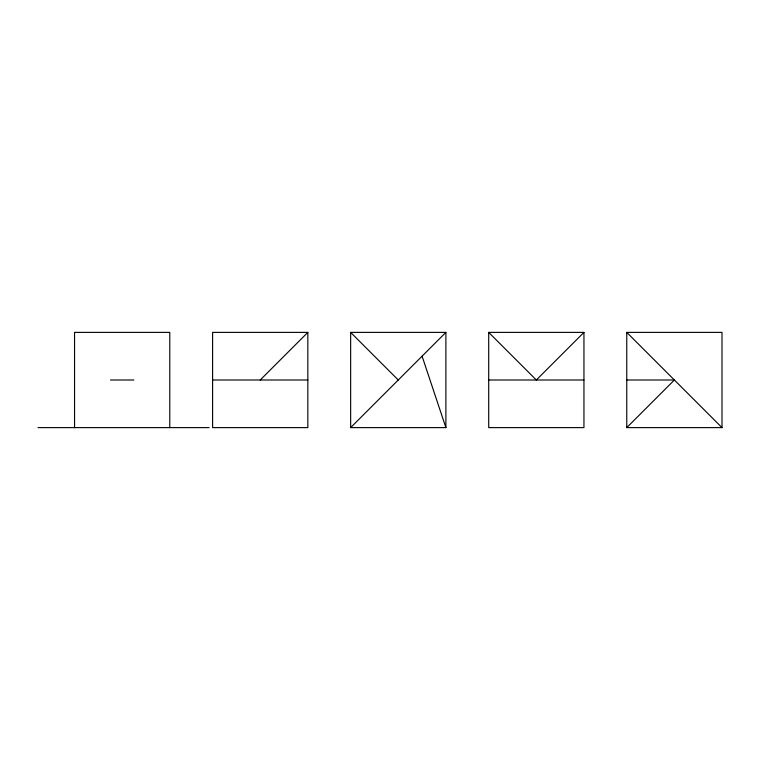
<?xml version="1.0" encoding="UTF-8"?>
<svg xmlns="http://www.w3.org/2000/svg" width="760" height="760" viewBox="0 0 760 760"><rect width="100%" height="100%" fill="white"/><g stroke="black" fill="none" stroke-linecap="round" stroke-linejoin="round"><path stroke-width="1.14" d="M260.224 380L307.838 332.386L212.6 332.386L212.6 427.614L307.838 427.614L307.838 332.386M350.654 427.614L445.892 332.386L350.654 332.386L350.654 427.614L445.892 427.614L445.892 332.386M583.946 332.386L536.332 380L488.708 332.386L583.946 332.386L583.946 427.614L488.708 427.614L488.708 332.386M626.762 427.614L626.762 332.386L722 332.386L722 427.614L626.762 427.614L674.386 380L626.762 380M110.475 380L133.855 380M212.6 380L307.838 380M488.708 380L583.946 380M38 427.614L209.085 427.614M626.762 332.386L722 427.614M350.654 332.386L398.278 380M422.085 356.193L445.892 427.614M169.784 427.614L169.784 332.386L74.556 332.386L74.556 427.614"/></g></svg>
